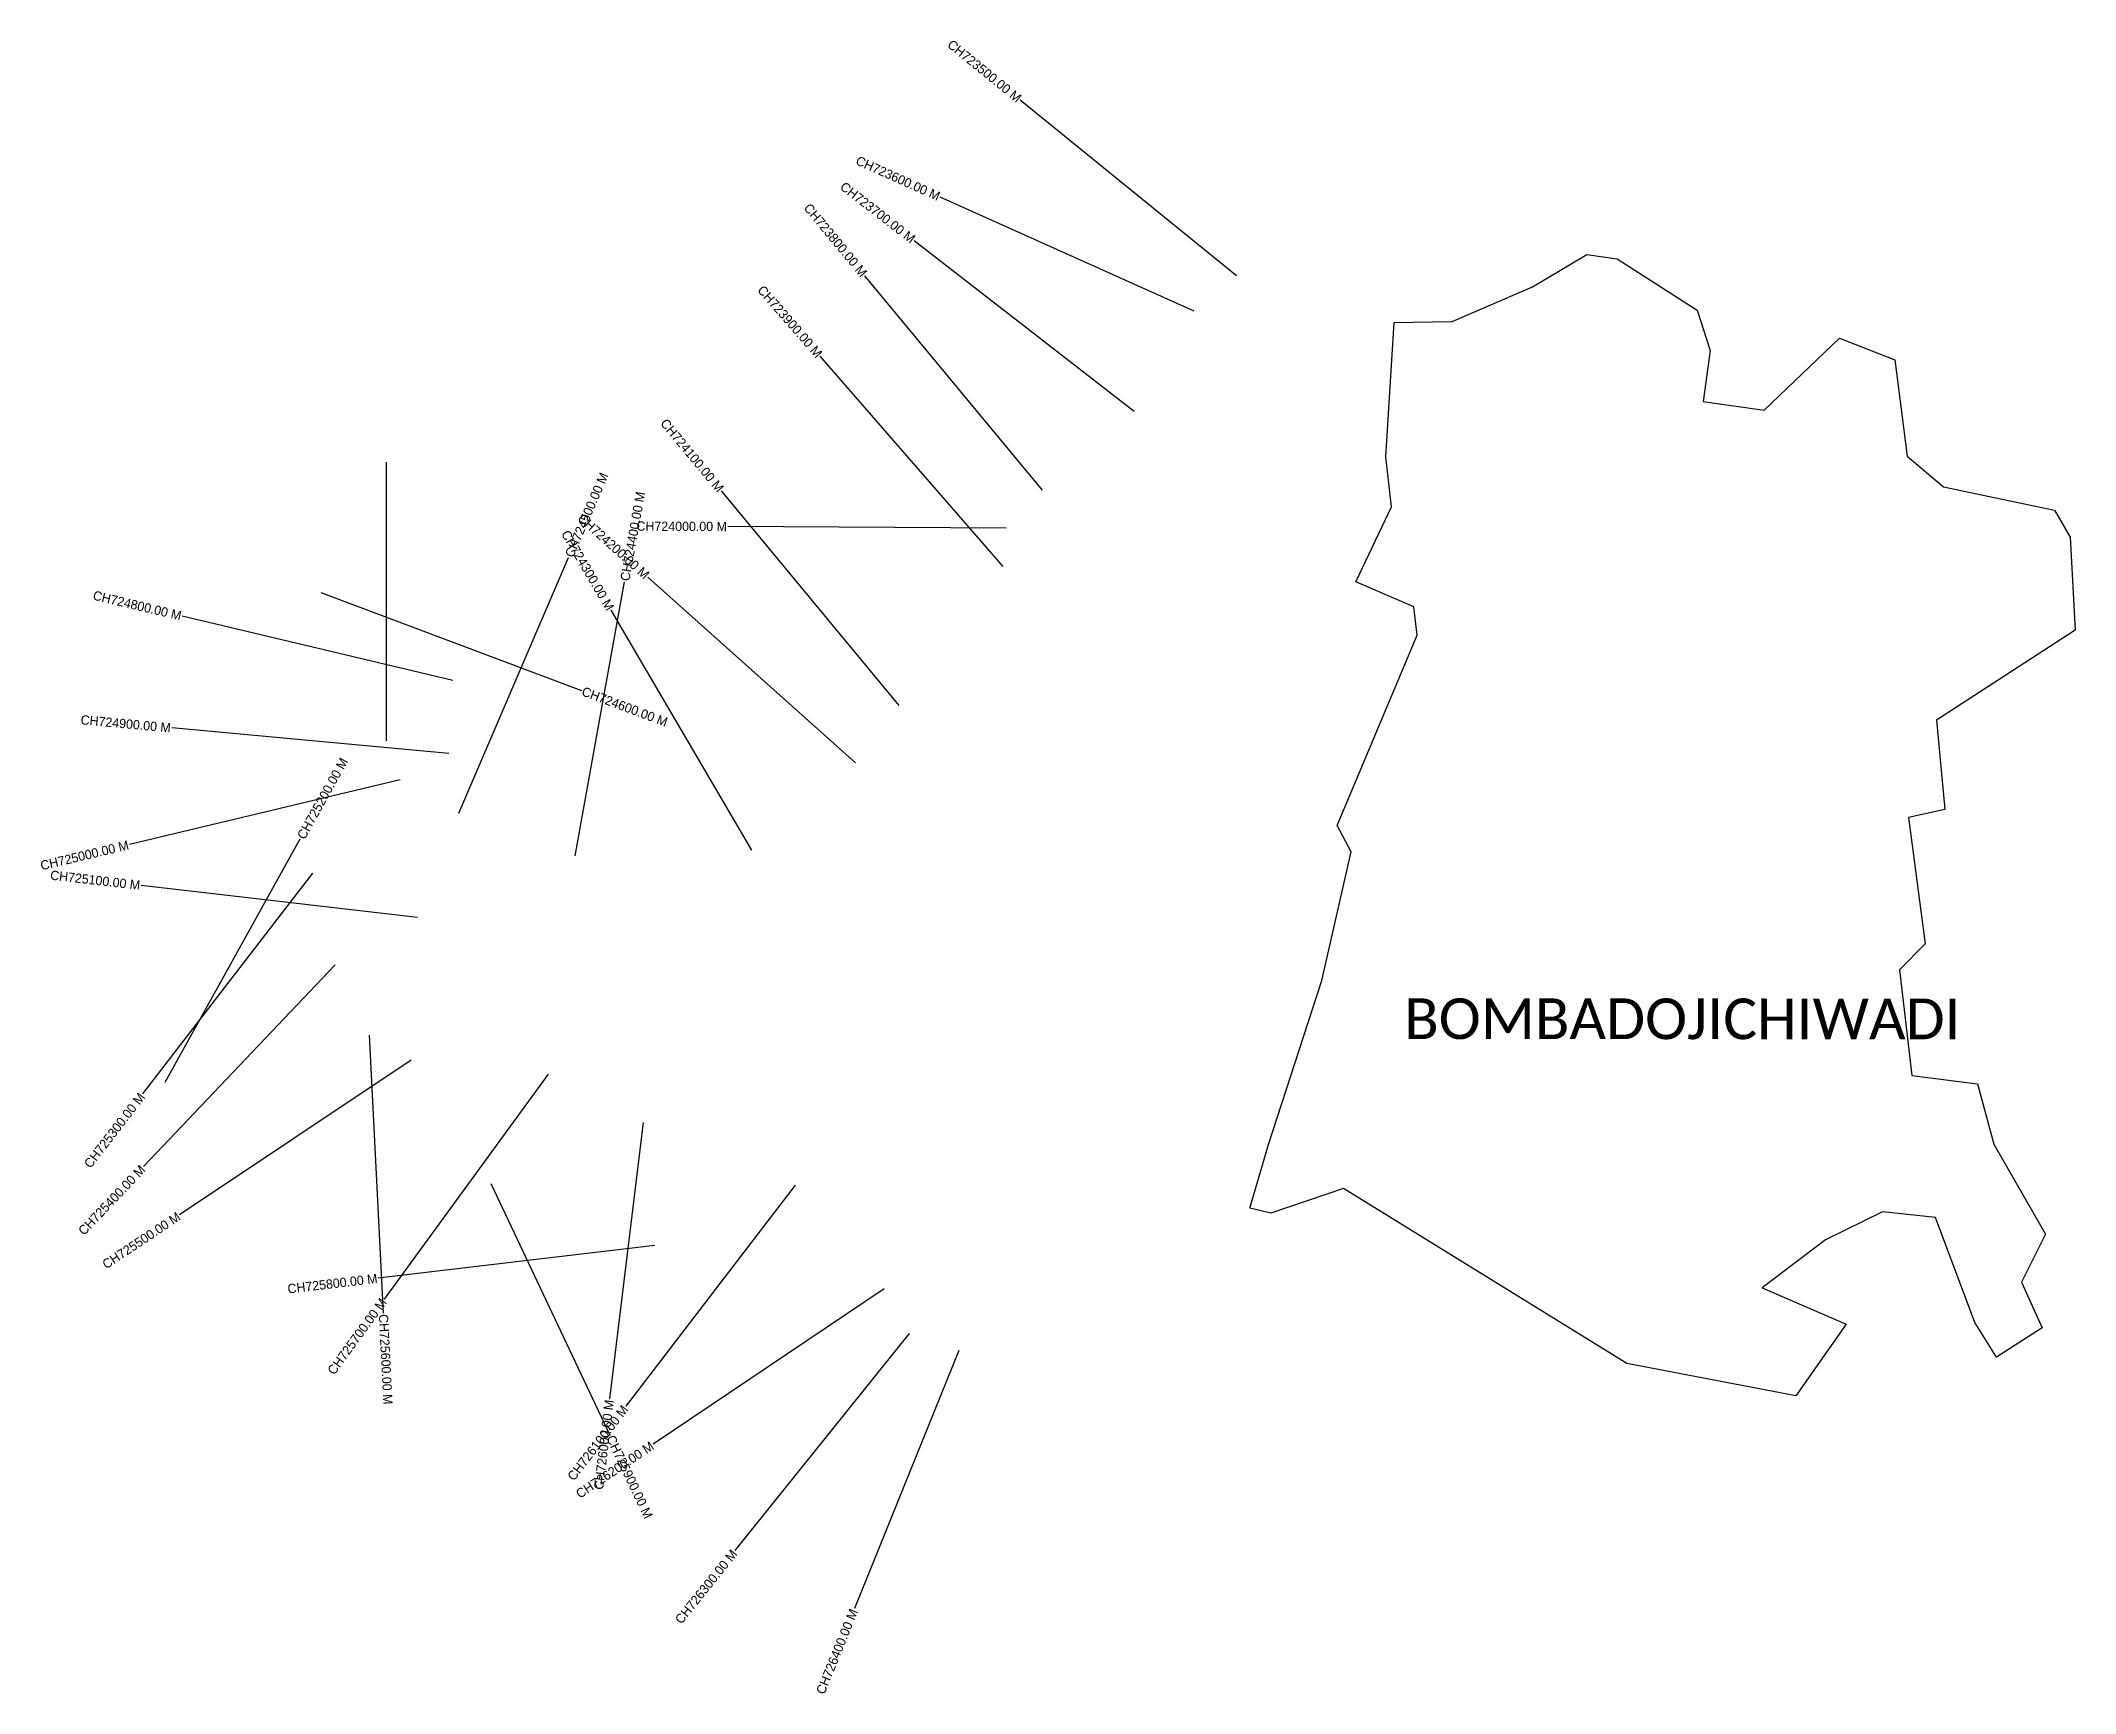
# Model space of a CAD drawing. Header units: metres. Extents: x 355535 to 357727, y 1740373 to 1742154.
import ezdxf
from ezdxf.enums import TextEntityAlignment as Align

# ---------------------------------------------------------------- set-up
doc = ezdxf.new("R2010")
doc.units = ezdxf.units.M
for name, color, linetype in [('CS', 134, 'Continuous'), ('CSMark', 6, 'Continuous'), ('VILLAGE NAME', 250, 'Continuous')]:
    doc.layers.add(name, color=color, linetype=linetype)

msp = doc.modelspace()

# ---------------------------------------------------------------- linework, layer by layer
at = {"color": 6}
for points in [[(357532.9, 1741809.8), (357546, 1741706.2), (357585.3, 1741673.1), (357705, 1741647.9), (357721.9, 1741618.7), (357727.3, 1741518.7), (357577.8, 1741421.7), (357586.8, 1741325.4), (357547.4, 1741316.7), (357565.5, 1741180.7), (357537.8, 1741152.9), (357551.3, 1741039), (357621.9, 1741030.1), (357639.5, 1740965.1), (357695.1, 1740868), (357669.3, 1740816.4), (357691.7, 1740767.2), (357642.2, 1740735.3), (357618.9, 1740772.8), (357576.6, 1740885.8), (357519.7, 1740892.1), (357458.2, 1740861.9), (357389.8, 1740810), (357480.3, 1740771), (357426.2, 1740693.9), (357244.2, 1740728.8), (356939, 1740917.1), (356860.6, 1740890.6), (356838, 1740896.1), (356858.2, 1740964.7), (356915.5, 1741141.2), (356947.1, 1741279.8), (356931.9, 1741308.4), (357018.1, 1741513.2), (357014.7, 1741543.9), (356952.2, 1741570.8), (356990.4, 1741651.4), (356984.6, 1741705.4), (356993.3, 1741850.2), (357055.8, 1741851.2), (357142.5, 1741888.5), (357200.9, 1741923.5), (357233.6, 1741918.8), (357319.9, 1741863.4), (357333.8, 1741819.9), (357326.2, 1741764.9), (357392.1, 1741755.6), (357473.2, 1741833.2)], [(357473.2, 1741833.2), (357532.9, 1741809.8)]]:
    msp.add_lwpolyline(points, dxfattribs=at)
at = {"layer": 'CS'}
for p, q in [((356823.4, 1741900.4), (356590.5, 1742089.6)), ((356778, 1741862.5), (356504.2, 1741985.2)), ((356713.3, 1741754.3), (356476.3, 1741938.2)), ((356614.5, 1741669.4), (356423.2, 1741900.5)), ((356572, 1741587.4), (356375, 1741813.7)), ((355907.8, 1741399.6), (355907.8, 1741699.6)), ((356460.1, 1741437.6), (356268.7, 1741668.7)), ((356575.5, 1741628.7), (356275.5, 1741630.3)), ((355985.7, 1741321.4), (356103.8, 1741597.1)), ((356111.2, 1741275.6), (356164.2, 1741570.9)), ((356412.9, 1741375.8), (356189.4, 1741575.9)), ((355837.1, 1741559.1), (356117.9, 1741453.7)), ((355979.4, 1741464.6), (355687.5, 1741533.9)), ((356301.5, 1741281.5), (356149.7, 1741540.3)), ((355975, 1741385.8), (355676.3, 1741413.3)), ((355922.5, 1741357.5), (355630.8, 1741287.7)), ((355669.2, 1741031.6), (355814.7, 1741294)), ((355827.9, 1741256.9), (355645, 1741019.2)), ((355941.3, 1741209.3), (355643.3, 1741243.7)), ((355852.5, 1741158.3), (355645.9, 1740940.8)), ((355888.9, 1741082.4), (355904.3, 1740782.8)), ((355934.5, 1741055.3), (355684.9, 1740888.8)), ((356081.9, 1741040.5), (355905.3, 1740798)), ((356184.4, 1740988.3), (356148.1, 1740690.5)), ((356020, 1740922.5), (356148.4, 1740651.4)), ((356347.9, 1740920.9), (356165.6, 1740682.6)), ((356196.8, 1740855.8), (355898.9, 1740820.5)), ((356444.1, 1740809), (356195.1, 1740641.8)), ((356470.9, 1740761), (356283.2, 1740527)), ((356524.3, 1740742.6), (356411.8, 1740464.5))]:
    msp.add_line(p, q, dxfattribs=at)

# ---------------------------------------------------------------- texts
at = {"layer": 'CSMark'}
for s, rotation, p in [('CH723500.00 M', 320.8986, (356589.8, 1742090.3)), ('CH723600.00 M', 335.8597, (356503.3, 1741985.6)), ('CH723700.00 M', 322.1833, (356475.5, 1741938.8)), ('CH723800.00 M', 309.5981, (356422.6, 1741901.3)), ('CH723900.00 M', 311.0422, (356374.4, 1741814.4)), ('CH724100.00 M', 309.6306, (356268.1, 1741669.4)), ('CH724200.00 M', 318.1622, (356188.7, 1741576.5)), ('CH724000.00 M', 359.7011, (356274.5, 1741630.3)), ('CH724300.00 M', 300.3999, (356149.2, 1741541.1)), ('CH724800.00 M', 346.6526, (355686.6, 1741534.1)), ('CH724900.00 M', 354.7376, (355675.3, 1741413.4)), ('CH725000.00 M', 13.4551, (355629.8, 1741287.4)), ('CH725100.00 M', 353.4163, (355642.3, 1741243.8)), ('CH725300.00 M', 52.417, (355644.4, 1741018.4)), ('CH725400.00 M', 46.4822, (355645.3, 1740940)), ('CH725500.00 M', 33.7021, (355684.1, 1740888.2)), ('CH725800.00 M', 6.76, (355897.9, 1740820.4)), ('CH725700.00 M', 53.9371, (355904.7, 1740797.2)), ('CH726000.00 M', 83.0354, (356147.9, 1740689.5)), ('CH726100.00 M', 52.5743, (356165, 1740681.8)), ('CH726200.00 M', 33.8806, (356194.2, 1740641.2)), ('CH726300.00 M', 51.2656, (356282.6, 1740526.2)), ('CH726400.00 M', 67.9685, (356411.4, 1740463.5))]:
    msp.add_text(s, height=10, rotation=rotation, dxfattribs=at).set_placement(p, align=Align.MIDDLE_RIGHT)
for s, rotation, p in [('CH724500.00 M', 66.8123, (356104.2, 1741598.1)), ('CH724400.00 M', 79.8281, (356164.4, 1741571.9)), ('CH724600.00 M', 339.4329, (356118.9, 1741453.4)), ('CH725200.00 M', 61.0045, (355815.2, 1741294.8)), ('CH725600.00 M', 272.9428, (355904.4, 1740781.8)), ('CH725900.00 M', 295.3401, (356148.8, 1740650.5))]:
    msp.add_text(s, height=10, rotation=rotation, dxfattribs=at).set_placement(p, align=Align.MIDDLE_LEFT)
at = {"layer": 'VILLAGE NAME', "insert": (357004.3, 1741122), "char_height": 43.826, "attachment_point": 1, "rotation": 359.9793}
msp.add_mtext_dynamic_manual_height_columns('{\\fCalibri|b0|i0|c0|p34;BOMBADOJICHIWADI}', width=621.448, gutter_width=314.9, heights=[0], dxfattribs=at)

doc.saveas('drawing.dxf')
